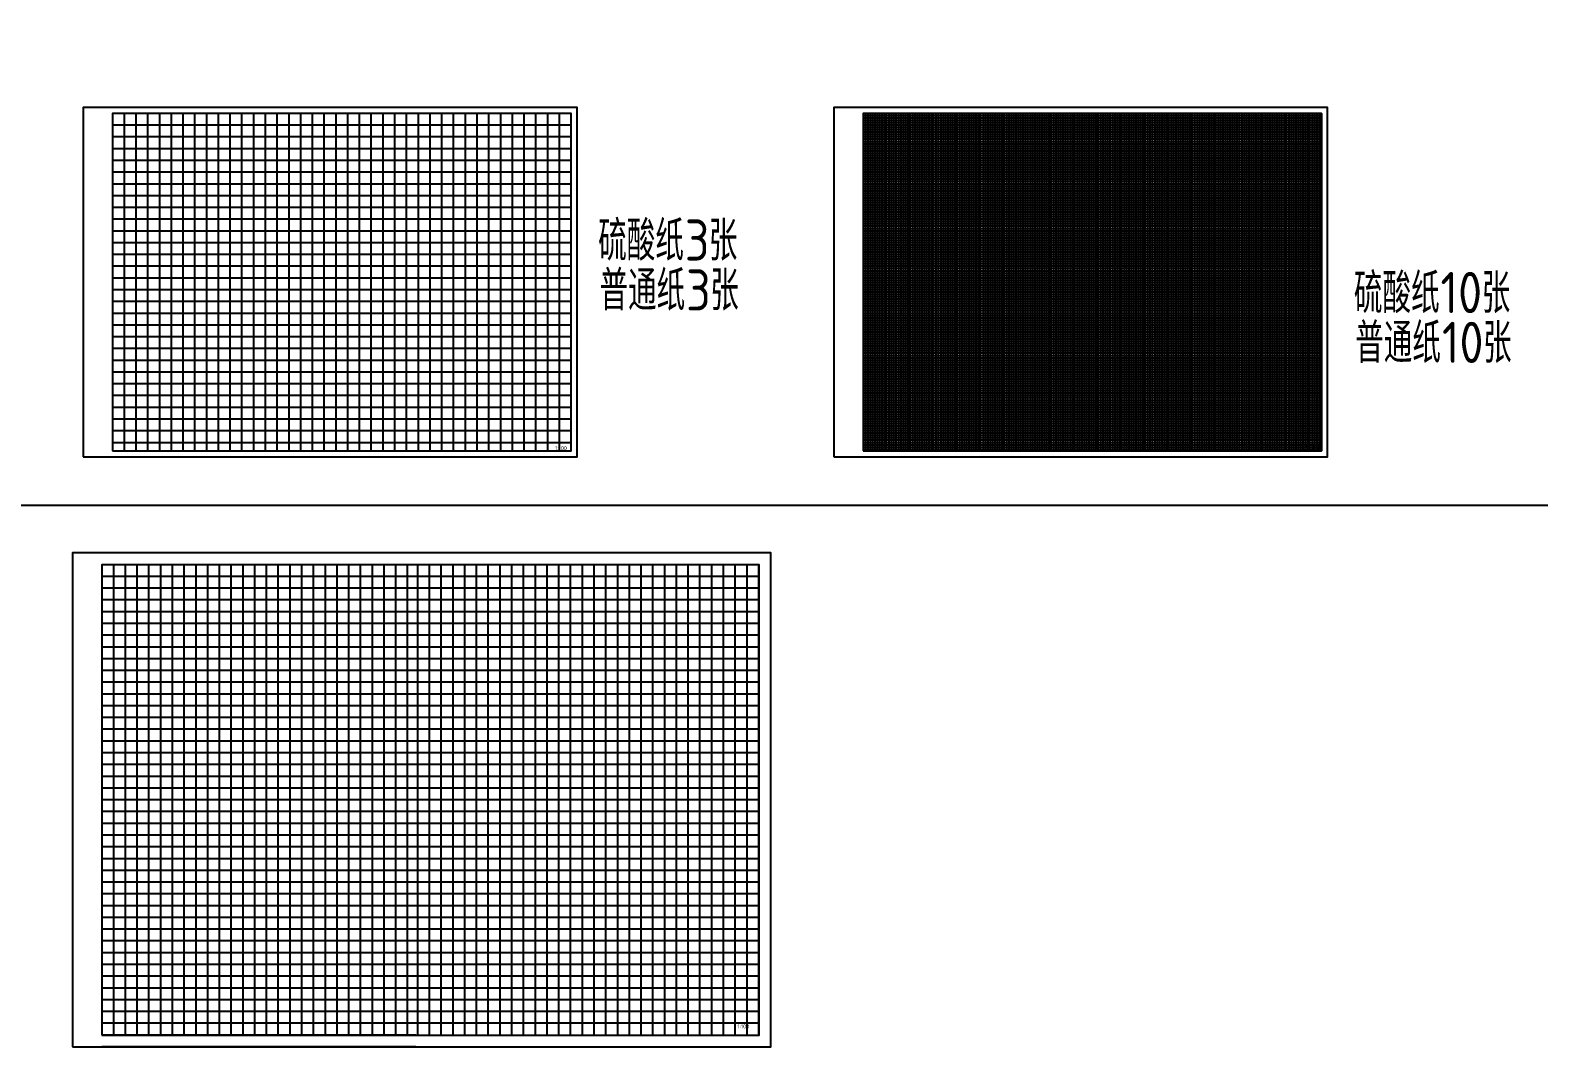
# Model space of a CAD drawing. Header units: millimetres. Extents: x 38046 to 69892, y 8139 to 15731.
# Drawn here: x 42088 to 43372, y 12161 to 13025 of the extents above; entities that cross this region are included whole.
import ezdxf

# ---------------------------------------------------------------- set-up
doc = ezdxf.new("R2010")
doc.units = ezdxf.units.MM
doc.header["$LTSCALE"] = 1000
doc.header["$MEASUREMENT"] = 0
doc.layers.get('0').update_dxf_attribs({"color": 3})
for name, color, linetype in [('PUB_TEXT', 3, 'Continuous'), ('PUB_TITLE', 4, 'Continuous'), ('图层3', 253, 'Continuous')]:
    doc.layers.add(name, color=color, linetype=linetype)
doc.layers.add('图层2', color=7, linetype='Continuous', true_color=0xd6d6d6)
doc.styles.get("Standard").update_dxf_attribs({"font": 'gbenor.shx', "bigfont": 'gbcbig.shx'})

msp = doc.modelspace()

# ---------------------------------------------------------------- linework, layer by layer
for p, q in [((42168.6, 12667.6), (42168.6, 12954.6)), ((42168.6, 12667.6), (42168.6, 12954.6)), ((42178.6, 12667.6), (42178.6, 12954.6)), ((42188.6, 12667.6), (42188.6, 12954.6)), ((42198.6, 12667.6), (42198.6, 12954.6)), ((42208.6, 12667.6), (42208.6, 12954.6)), ((42218.6, 12667.6), (42218.6, 12954.6)), ((42228.6, 12667.6), (42228.6, 12954.6)), ((42238.6, 12667.6), (42238.6, 12954.6)), ((42248.6, 12667.6), (42248.6, 12954.6)), ((42258.6, 12667.6), (42258.6, 12954.6)), ((42268.6, 12667.6), (42268.6, 12954.6)), ((42278.6, 12667.6), (42278.6, 12954.6)), ((42288.6, 12667.6), (42288.6, 12954.6)), ((42288.6, 12667.6), (42288.6, 12954.6)), ((42298.6, 12667.6), (42298.6, 12954.6)), ((42308.6, 12667.6), (42308.6, 12954.6)), ((42318.6, 12667.6), (42318.6, 12954.6)), ((42328.6, 12667.6), (42328.6, 12954.6)), ((42338.6, 12667.6), (42338.6, 12954.6)), ((42348.6, 12667.6), (42348.6, 12954.6)), ((42348.6, 12667.6), (42348.6, 12954.6)), ((42358.6, 12667.6), (42358.6, 12954.6)), ((42368.6, 12667.6), (42368.6, 12954.6)), ((42378.6, 12667.6), (42378.6, 12954.6)), ((42388.6, 12667.6), (42388.6, 12954.6)), ((42398.6, 12667.6), (42398.6, 12954.6)), ((42408.6, 12667.6), (42408.6, 12954.6)), ((42418.6, 12667.6), (42418.6, 12954.6)), ((42428.6, 12667.6), (42428.6, 12954.6)), ((42428.6, 12667.6), (42428.6, 12954.6)), ((42438.6, 12667.6), (42438.6, 12954.6)), ((42448.6, 12667.6), (42448.6, 12954.6)), ((42458.6, 12667.6), (42458.6, 12954.6)), ((42468.6, 12667.6), (42468.6, 12954.6)), ((42478.6, 12667.6), (42478.6, 12954.6)), ((42488.6, 12667.6), (42488.6, 12954.6)), ((42498.6, 12667.6), (42498.6, 12954.6)), ((42508.6, 12667.6), (42508.6, 12954.6)), ((42518.6, 12667.6), (42518.6, 12954.6)), ((42528.6, 12667.6), (42528.6, 12954.6)), ((42538.6, 12667.6), (42538.6, 12954.6)), ((42548.6, 12667.6), (42548.6, 12954.6)), ((42548.6, 12667.6), (42548.6, 12954.6)), ((42548.6, 12944.6), (42158.6, 12944.6)), ((42548.6, 12934.6), (42158.6, 12934.6)), ((42548.6, 12924.6), (42158.6, 12924.6)), ((42548.6, 12914.6), (42158.6, 12914.6)), ((42548.6, 12904.6), (42158.6, 12904.6)), ((42548.6, 12894.6), (42158.6, 12894.6)), ((42548.6, 12894.6), (42158.6, 12894.6)), ((42548.6, 12884.6), (42158.6, 12884.6)), ((42548.6, 12874.6), (42158.6, 12874.6)), ((42548.6, 12864.6), (42158.6, 12864.6)), ((42548.6, 12854.6), (42158.6, 12854.6)), ((42548.6, 12844.6), (42158.6, 12844.6)), ((42548.6, 12834.6), (42158.6, 12834.6)), ((42548.6, 12824.6), (42158.6, 12824.6)), ((42548.6, 12814.6), (42158.6, 12814.6)), ((42548.6, 12804.6), (42158.6, 12804.6)), ((42548.6, 12794.6), (42158.6, 12794.6)), ((42548.6, 12784.6), (42158.6, 12784.6)), ((42548.6, 12774.6), (42158.6, 12774.6)), ((42548.6, 12774.6), (42158.6, 12774.6)), ((42548.6, 12764.6), (42158.6, 12764.6)), ((42548.6, 12764.6), (42158.6, 12764.6)), ((42548.6, 12764.6), (42158.6, 12764.6)), ((42548.6, 12764.6), (42158.6, 12764.6)), ((42548.6, 12754.6), (42158.6, 12754.6)), ((42548.6, 12744.6), (42158.6, 12744.6)), ((42548.6, 12734.6), (42158.6, 12734.6)), ((42548.6, 12724.6), (42158.6, 12724.6)), ((42548.6, 12714.6), (42158.6, 12714.6)), ((42548.6, 12704.6), (42158.6, 12704.6)), ((42548.6, 12694.6), (42158.6, 12694.6)), ((42548.6, 12684.6), (42158.6, 12684.6)), ((42548.6, 12684.6), (42158.6, 12684.6)), ((42548.6, 12674.6), (42158.6, 12674.6)), ((42548.6, 12674.6), (42158.6, 12674.6)), ((42548.6, 12674.6), (42158.6, 12674.6)), ((42159.5, 12170.8), (42159.5, 12570.8)), ((42159.5, 12170.8), (42159.5, 12570.8)), ((42169.5, 12170.8), (42169.5, 12570.8)), ((42179.5, 12170.8), (42179.5, 12570.8)), ((42189.5, 12170.8), (42189.5, 12570.8)), ((42199.5, 12170.8), (42199.5, 12570.8)), ((42209.5, 12170.8), (42209.5, 12570.8)), ((42219.5, 12170.8), (42219.5, 12570.8)), ((42229.5, 12170.8), (42229.5, 12570.8)), ((42239.5, 12170.8), (42239.5, 12570.8)), ((42249.5, 12170.8), (42249.5, 12570.8)), ((42259.5, 12170.8), (42259.5, 12570.8)), ((42269.5, 12170.8), (42269.5, 12570.8)), ((42279.5, 12170.8), (42279.5, 12570.8)), ((42279.5, 12170.8), (42279.5, 12570.8)), ((42289.5, 12170.8), (42289.5, 12570.8)), ((42299.5, 12170.8), (42299.5, 12570.8)), ((42309.5, 12170.8), (42309.5, 12570.8)), ((42319.5, 12170.8), (42319.5, 12570.8)), ((42329.5, 12170.8), (42329.5, 12570.8)), ((42339.5, 12170.8), (42339.5, 12570.8)), ((42339.5, 12170.8), (42339.5, 12570.8)), ((42349.5, 12170.8), (42349.5, 12570.8)), ((42359.5, 12170.8), (42359.5, 12570.8)), ((42369.5, 12170.8), (42369.5, 12570.8)), ((42379.5, 12170.8), (42379.5, 12570.8)), ((42389.5, 12170.8), (42389.5, 12570.8)), ((42399.5, 12170.8), (42399.5, 12570.8)), ((42409.5, 12170.8), (42409.5, 12570.8)), ((42418.1, 12170.8), (42418.1, 12570.8)), ((42418.1, 12170.8), (42418.1, 12570.8)), ((42428.1, 12170.8), (42428.1, 12570.8)), ((42438.1, 12170.8), (42438.1, 12570.8)), ((42448.1, 12170.8), (42448.1, 12570.8)), ((42458.1, 12170.8), (42458.1, 12570.8)), ((42468.1, 12170.8), (42468.1, 12570.8)), ((42478.1, 12170.8), (42478.1, 12570.8)), ((42488.1, 12170.8), (42488.1, 12570.8)), ((42498.1, 12170.8), (42498.1, 12570.8)), ((42508.1, 12170.8), (42508.1, 12570.8)), ((42518.1, 12170.8), (42518.1, 12570.8)), ((42528.1, 12170.8), (42528.1, 12570.8)), ((42538.1, 12170.8), (42538.1, 12570.8)), ((42538.1, 12170.8), (42538.1, 12570.8)), ((42548.1, 12170.8), (42548.1, 12570.8)), ((42558.1, 12170.8), (42558.1, 12570.8)), ((42568.1, 12170.8), (42568.1, 12570.8)), ((42578.1, 12170.8), (42578.1, 12570.8)), ((42588.1, 12170.8), (42588.1, 12570.8)), ((42598.1, 12170.8), (42598.1, 12570.8)), ((42598.1, 12170.8), (42598.1, 12570.8)), ((42608.1, 12170.8), (42608.1, 12570.8)), ((42618.1, 12170.8), (42618.1, 12570.8)), ((42628.1, 12170.8), (42628.1, 12570.8)), ((42638.1, 12170.8), (42638.1, 12570.8)), ((42648.1, 12170.8), (42648.1, 12570.8)), ((42658.1, 12170.8), (42658.1, 12570.8)), ((42668.1, 12170.8), (42668.1, 12570.8)), ((42678.1, 12170.8), (42678.1, 12570.8)), ((42688.1, 12170.8), (42688.1, 12570.8)), ((42698.1, 12170.8), (42698.1, 12570.8)), ((42708.1, 12170.8), (42708.1, 12570.8)), ((42708.5, 12560.8), (42149.5, 12560.8)), ((42708.5, 12550.8), (42149.5, 12550.8)), ((42708.5, 12540.8), (42149.5, 12540.8)), ((42708.5, 12530.8), (42149.5, 12530.8)), ((42708.5, 12520.8), (42149.5, 12520.8)), ((42708.5, 12510.8), (42149.5, 12510.8)), ((42708.5, 12510.8), (42149.5, 12510.8)), ((42708.5, 12500.8), (42149.5, 12500.8)), ((42708.5, 12490.8), (42149.5, 12490.8)), ((42708.5, 12480.8), (42149.5, 12480.8)), ((42708.5, 12470.8), (42149.5, 12470.8)), ((42708.5, 12460.8), (42149.5, 12460.8)), ((42708.5, 12450.8), (42149.5, 12450.8)), ((42708.5, 12440.8), (42149.5, 12440.8)), ((42708.5, 12430.8), (42149.5, 12430.8)), ((42708.5, 12420.8), (42149.5, 12420.8)), ((42708.5, 12410.8), (42149.5, 12410.8)), ((42708.5, 12400.8), (42149.5, 12400.8)), ((42708.5, 12390.8), (42149.5, 12390.8)), ((42708.5, 12390.8), (42149.5, 12390.8)), ((42708.5, 12380.8), (42149.5, 12380.8)), ((42708.5, 12380.8), (42149.5, 12380.8)), ((42708.5, 12380.8), (42149.5, 12380.8)), ((42708.5, 12370.8), (42149.5, 12370.8)), ((42708.5, 12360.8), (42149.5, 12360.8)), ((42708.5, 12350.8), (42149.5, 12350.8)), ((42708.5, 12340.8), (42149.5, 12340.8)), ((42708.5, 12330.8), (42149.5, 12330.8)), ((42708.5, 12320.8), (42149.5, 12320.8)), ((42708.5, 12320.8), (42149.5, 12320.8)), ((42708.5, 12310.8), (42149.5, 12310.8)), ((42708.5, 12300.8), (42149.5, 12300.8)), ((42708.5, 12290.8), (42149.5, 12290.8)), ((42708.5, 12280.8), (42149.5, 12280.8)), ((42708.5, 12270.8), (42149.5, 12270.8)), ((42708.5, 12260.8), (42149.5, 12260.8)), ((42708.5, 12250.8), (42149.5, 12250.8)), ((42708.5, 12240.8), (42149.5, 12240.8)), ((42708.5, 12230.8), (42149.5, 12230.8)), ((42708.5, 12220.8), (42149.5, 12220.8)), ((42708.5, 12210.8), (42149.5, 12210.8)), ((42708.5, 12200.8), (42149.5, 12200.8)), ((42708.5, 12200.8), (42149.5, 12200.8)), ((42708.5, 12190.8), (42149.5, 12190.8)), ((42708.5, 12190.8), (42149.5, 12190.8)), ((42708.5, 12190.8), (42149.5, 12190.8)), ((42708.5, 12180.8), (42149.5, 12180.8)), ((42416.5, 12170.8), (42149.5, 12170.8)), ((42416.5, 12160.8), (42149.5, 12160.8))]:
    msp.add_line(p, q)
for points in [[(43186.8, 12954.6), (42796.8, 12954.6)], [(42816.8, 12667.6), (42816.8, 12954.6)], [(42816.8, 12667.6), (42816.8, 12954.6)], [(42816.8, 12667.6), (42816.8, 12954.6)], [(42816.8, 12667.6), (42816.8, 12954.6)], [(42816.8, 12667.6), (42816.8, 12954.6)], [(42836.8, 12667.6), (42836.8, 12954.6)], [(42836.8, 12667.6), (42836.8, 12954.6)], [(42836.8, 12667.6), (42836.8, 12954.6)], [(42836.8, 12667.6), (42836.8, 12954.6)], [(42836.8, 12667.6), (42836.8, 12954.6)], [(42836.8, 12667.6), (42836.8, 12954.6)], [(42836.8, 12667.6), (42836.8, 12954.6)], [(42836.8, 12667.6), (42836.8, 12954.6)], [(42856.8, 12667.6), (42856.8, 12954.6)], [(42856.8, 12667.6), (42856.8, 12954.6)], [(42856.8, 12667.6), (42856.8, 12954.6)], [(42856.8, 12667.6), (42856.8, 12954.6)], [(42876.8, 12667.6), (42876.8, 12954.6)], [(42876.8, 12667.6), (42876.8, 12954.6)], [(42876.8, 12667.6), (42876.8, 12954.6)], [(42896.8, 12667.6), (42896.8, 12954.6)], [(42896.8, 12667.6), (42896.8, 12954.6)], [(42896.8, 12667.6), (42896.8, 12954.6)], [(42896.8, 12667.6), (42896.8, 12954.6)], [(42896.8, 12667.6), (42896.8, 12954.6)], [(42896.8, 12667.6), (42896.8, 12954.6)], [(42916.8, 12667.6), (42916.8, 12954.6)], [(42916.8, 12667.6), (42916.8, 12954.6)], [(42916.8, 12667.6), (42916.8, 12954.6)], [(42916.8, 12667.6), (42916.8, 12954.6)], [(42928, 12954.6), (42920.5, 12954.6)], [(42936.8, 12667.6), (42936.8, 12954.6)], [(42936.8, 12667.6), (42936.8, 12954.6)], [(42936.8, 12667.6), (42936.8, 12954.6)], [(42936.8, 12667.6), (42936.8, 12954.6)], [(42956.8, 12667.6), (42956.8, 12954.6)], [(42956.8, 12667.6), (42956.8, 12954.6)], [(42956.8, 12667.6), (42956.8, 12954.6)], [(42976.8, 12667.6), (42976.8, 12954.6)], [(42976.8, 12667.6), (42976.8, 12954.6)], [(42976.8, 12667.6), (42976.8, 12954.6)], [(42976.8, 12667.6), (42976.8, 12954.6)], [(42996.8, 12667.6), (42996.8, 12954.6)], [(42996.8, 12667.6), (42996.8, 12954.6)], [(42996.8, 12667.6), (42996.8, 12954.6)], [(43016.8, 12667.6), (43016.8, 12954.6)], [(43016.8, 12667.6), (43016.8, 12954.6)], [(43016.8, 12667.6), (43016.8, 12954.6)], [(43016.8, 12667.6), (43016.8, 12954.6)], [(43016.8, 12667.6), (43016.8, 12954.6)], [(43016.8, 12667.6), (43016.8, 12954.6)], [(43036.8, 12667.6), (43036.8, 12954.6)], [(43036.8, 12667.6), (43036.8, 12954.6)], [(43036.8, 12667.6), (43036.8, 12954.6)], [(43036.8, 12667.6), (43036.8, 12954.6)], [(43056.8, 12667.6), (43056.8, 12954.6)], [(43056.8, 12667.6), (43056.8, 12954.6)], [(43056.8, 12667.6), (43056.8, 12954.6)], [(43056.8, 12667.6), (43056.8, 12954.6)], [(43076.8, 12667.6), (43076.8, 12954.6)], [(43076.8, 12667.6), (43076.8, 12954.6)], [(43076.8, 12667.6), (43076.8, 12954.6)], [(43096.8, 12667.6), (43096.8, 12954.6)], [(43096.8, 12667.6), (43096.8, 12954.6)], [(43096.8, 12667.6), (43096.8, 12954.6)], [(43096.8, 12667.6), (43096.8, 12954.6)], [(43096.8, 12667.6), (43096.8, 12954.6)], [(43096.8, 12667.6), (43096.8, 12954.6)], [(43116.8, 12667.6), (43116.8, 12954.6)], [(43116.8, 12667.6), (43116.8, 12954.6)], [(43116.8, 12667.6), (43116.8, 12954.6)], [(43116.8, 12667.6), (43116.8, 12954.6)], [(43136.8, 12667.6), (43136.8, 12954.6)], [(43136.8, 12667.6), (43136.8, 12954.6)], [(43136.8, 12667.6), (43136.8, 12954.6)], [(43136.8, 12667.6), (43136.8, 12954.6)], [(43156.8, 12667.6), (43156.8, 12954.6)], [(43156.8, 12667.6), (43156.8, 12954.6)], [(43156.8, 12667.6), (43156.8, 12954.6)], [(43176.8, 12667.6), (43176.8, 12954.6)], [(43176.8, 12667.6), (43176.8, 12954.6)], [(43176.8, 12667.6), (43176.8, 12954.6)], [(43176.8, 12667.6), (43176.8, 12954.6)], [(43186.8, 12934.6), (42796.8, 12934.6)], [(43186.8, 12934.6), (42796.8, 12934.6)], [(43186.8, 12934.6), (42796.8, 12934.6)], [(43186.8, 12914.6), (42796.8, 12914.6)], [(43186.8, 12914.6), (42796.8, 12914.6)], [(43186.8, 12914.6), (42796.8, 12914.6)], [(43186.8, 12914.6), (42796.8, 12914.6)], [(43186.8, 12894.6), (42796.8, 12894.6)], [(43186.8, 12894.6), (42796.8, 12894.6)], [(43186.8, 12894.6), (42796.8, 12894.6)], [(43186.8, 12894.6), (42796.8, 12894.6)], [(43186.8, 12874.6), (42796.8, 12874.6)], [(43186.8, 12874.6), (42796.8, 12874.6)], [(43186.8, 12874.6), (42796.8, 12874.6)], [(43186.8, 12874.6), (42796.8, 12874.6)], [(43186.8, 12874.6), (42796.8, 12874.6)], [(43186.8, 12874.6), (42796.8, 12874.6)], [(43186.8, 12854.6), (42796.8, 12854.6)], [(43186.8, 12854.6), (42796.8, 12854.6)], [(43186.8, 12854.6), (42796.8, 12854.6)], [(43186.8, 12834.6), (42796.8, 12834.6)], [(43186.8, 12834.6), (42796.8, 12834.6)], [(43186.8, 12834.6), (42796.8, 12834.6)], [(43186.8, 12834.6), (42796.8, 12834.6)], [(43186.8, 12814.6), (42796.8, 12814.6)], [(43186.8, 12814.6), (42796.8, 12814.6)], [(43186.8, 12814.6), (42796.8, 12814.6)], [(43186.8, 12814.6), (42796.8, 12814.6)], [(43186.8, 12814.6), (42796.8, 12814.6)], [(43186.8, 12814.6), (42796.8, 12814.6)], [(43186.8, 12814.6), (42796.8, 12814.6)], [(43186.8, 12814.6), (42796.8, 12814.6)], [(43186.8, 12794.6), (42796.8, 12794.6)], [(43186.8, 12794.6), (42796.8, 12794.6)], [(43186.8, 12794.6), (42796.8, 12794.6)], [(43186.8, 12794.6), (42796.8, 12794.6)], [(43186.8, 12794.6), (42796.8, 12794.6)], [(43186.8, 12774.6), (42796.8, 12774.6)], [(43186.8, 12774.6), (42796.8, 12774.6)], [(43186.8, 12774.6), (42796.8, 12774.6)], [(43186.8, 12774.6), (42796.8, 12774.6)], [(43186.8, 12774.6), (42796.8, 12774.6)], [(43186.8, 12774.6), (42796.8, 12774.6)], [(43186.8, 12774.6), (42796.8, 12774.6)], [(43186.8, 12774.6), (42796.8, 12774.6)], [(43186.8, 12774.6), (42796.8, 12774.6)], [(43186.8, 12754.6), (42796.8, 12754.6)], [(42928, 12754.6), (42920.5, 12754.6)], [(42928, 12754.6), (42920.5, 12754.6)], [(42928, 12754.6), (42920.5, 12754.6)], [(42928, 12754.6), (42920.5, 12754.6)], [(43186.8, 12734.6), (42796.8, 12734.6)], [(43186.8, 12714.6), (42796.8, 12714.6)], [(43186.8, 12694.6), (42796.8, 12694.6)], [(43186.8, 12694.6), (42796.8, 12694.6)], [(43186.8, 12674.6), (42796.8, 12674.6)], [(43186.8, 12674.6), (42796.8, 12674.6)], [(43186.8, 12674.6), (42796.8, 12674.6)]]:
    msp.add_lwpolyline(points)
at = {"layer": 'PUB_TITLE'}
for points in [[(42133.6, 12662.6), (42553.6, 12662.6), (42553.6, 12959.6), (42133.6, 12959.6)], [(42771.8, 12662.6), (43191.8, 12662.6), (43191.8, 12959.6), (42771.8, 12959.6)], [(42158.6, 12667.6), (42548.6, 12667.6), (42548.6, 12954.6), (42158.6, 12954.6)], [(42796.8, 12667.6), (43186.8, 12667.6), (43186.8, 12954.6), (42796.8, 12954.6)], [(42124.5, 12160.8), (42718.5, 12160.8), (42718.5, 12580.8), (42124.5, 12580.8)], [(42149.5, 12170.8), (42708.5, 12170.8), (42708.5, 12570.8), (42149.5, 12570.8)]]:
    msp.add_lwpolyline(points, close=True, dxfattribs=at)
at = {"layer": '图层2'}
for points in [[(43186.8, 12954.6), (42796.8, 12954.6)], [(42796.8, 12954.6), (42796.8, 12668.6)], [(43186.8, 12952.6), (42796.8, 12952.6)], [(43186.8, 12950.6), (42796.8, 12950.6)], [(43186.8, 12948.6), (42796.8, 12948.6)], [(43186.8, 12946.6), (42796.8, 12946.6)], [(42798.8, 12954.6), (42798.8, 12667.6)], [(42800.8, 12954.6), (42800.8, 12667.6)], [(42802.8, 12954.6), (42802.8, 12667.6)], [(42804.8, 12954.6), (42804.8, 12667.6)], [(42806.8, 12954.6), (42806.8, 12667.6)], [(42808.8, 12954.6), (42808.8, 12667.6)], [(42810.8, 12954.6), (42810.8, 12667.6)], [(42812.8, 12954.6), (42812.8, 12667.6)], [(42814.8, 12954.6), (42814.8, 12667.6)], [(42818.8, 12954.6), (42818.8, 12667.6)], [(42820.8, 12954.6), (42820.8, 12667.6)], [(42822.8, 12954.6), (42822.8, 12667.6)], [(42824.8, 12954.6), (42824.8, 12667.6)], [(42826.8, 12954.6), (42826.8, 12667.6)], [(42828.8, 12954.6), (42828.8, 12667.6)], [(42830.8, 12954.6), (42830.8, 12667.6)], [(42832.8, 12954.6), (42832.8, 12667.6)], [(42834.8, 12954.6), (42834.8, 12667.6)], [(42834.8, 12954.6), (42834.8, 12667.6)], [(42838.8, 12954.6), (42838.8, 12667.6)], [(42840.8, 12954.6), (42840.8, 12667.6)], [(42842.8, 12954.6), (42842.8, 12667.6)], [(42844.8, 12954.6), (42844.8, 12667.6)], [(42846.8, 12954.6), (42846.8, 12667.6)], [(42848.8, 12954.6), (42848.8, 12667.6)], [(42850.8, 12954.6), (42850.8, 12667.6)], [(42852.8, 12954.6), (42852.8, 12667.6)], [(42854.8, 12954.6), (42854.8, 12667.6)], [(42858.8, 12954.6), (42858.8, 12667.6)], [(42858.8, 12954.6), (42858.8, 12667.6)], [(42860.8, 12954.6), (42860.8, 12667.6)], [(42860.8, 12954.6), (42860.8, 12667.6)], [(42862.8, 12954.6), (42862.8, 12667.6)], [(42862.8, 12954.6), (42862.8, 12667.6)], [(42864.8, 12954.6), (42864.8, 12667.6)], [(42864.8, 12954.6), (42864.8, 12667.6)], [(42866.8, 12954.6), (42866.8, 12667.6)], [(42868.8, 12954.6), (42868.8, 12667.6)], [(42870.8, 12954.6), (42870.8, 12667.6)], [(42872.8, 12954.6), (42872.8, 12667.6)], [(42874.8, 12954.6), (42874.8, 12667.6)], [(42878.8, 12954.6), (42878.8, 12667.6)], [(42878.8, 12954.6), (42878.8, 12667.6)], [(42878.8, 12954.6), (42878.8, 12667.6)], [(42880.8, 12954.6), (42880.8, 12667.6)], [(42882.8, 12954.6), (42882.8, 12667.6)], [(42884.8, 12954.6), (42884.8, 12667.6)], [(42886.8, 12954.6), (42886.8, 12667.6)], [(42888.8, 12954.6), (42888.8, 12667.6)], [(42890.8, 12954.6), (42890.8, 12667.6)], [(42892.8, 12954.6), (42892.8, 12667.6)], [(42894.8, 12954.6), (42894.8, 12667.6)], [(42898.8, 12954.6), (42898.8, 12667.6)], [(42900.8, 12954.6), (42900.8, 12667.6)], [(42902.8, 12954.6), (42902.8, 12667.6)], [(42904.8, 12954.6), (42904.8, 12667.6)], [(42906.8, 12954.6), (42906.8, 12667.6)], [(42908.8, 12954.6), (42908.8, 12667.6)], [(42910.8, 12954.6), (42910.8, 12667.6)], [(42912.8, 12954.6), (42912.8, 12667.6)], [(42914.8, 12954.6), (42914.8, 12667.6)], [(42914.8, 12954.6), (42914.8, 12667.6)], [(42918.8, 12954.6), (42918.8, 12667.6)], [(42920.8, 12954.6), (42920.8, 12667.6)], [(42922.8, 12954.6), (42922.8, 12667.6)], [(42924.8, 12954.6), (42924.8, 12667.6)], [(42926.8, 12954.6), (42926.8, 12667.6)], [(42928.8, 12954.6), (42928.8, 12667.6)], [(42930.8, 12954.6), (42930.8, 12667.6)], [(42932.8, 12954.6), (42932.8, 12667.6)], [(42934.8, 12954.6), (42934.8, 12667.6)], [(42938.8, 12954.6), (42938.8, 12667.6)], [(42938.8, 12954.6), (42938.8, 12667.6)], [(42940.8, 12954.6), (42940.8, 12667.6)], [(42940.8, 12954.6), (42940.8, 12667.6)], [(42942.8, 12954.6), (42942.8, 12667.6)], [(42942.8, 12954.6), (42942.8, 12667.6)], [(42944.8, 12954.6), (42944.8, 12667.6)], [(42944.8, 12954.6), (42944.8, 12667.6)], [(42946.8, 12954.6), (42946.8, 12667.6)], [(42948.8, 12954.6), (42948.8, 12667.6)], [(42950.8, 12954.6), (42950.8, 12667.6)], [(42952.8, 12954.6), (42952.8, 12667.6)], [(42954.8, 12954.6), (42954.8, 12667.6)], [(42958.8, 12954.6), (42958.8, 12667.6)], [(42958.8, 12954.6), (42958.8, 12667.6)], [(42960.8, 12954.6), (42960.8, 12667.6)], [(42962.8, 12954.6), (42962.8, 12667.6)], [(42964.8, 12954.6), (42964.8, 12667.6)], [(42966.8, 12954.6), (42966.8, 12667.6)], [(42968.8, 12954.6), (42968.8, 12667.6)], [(42970.8, 12954.6), (42970.8, 12667.6)], [(42972.8, 12954.6), (42972.8, 12667.6)], [(42974.8, 12954.6), (42974.8, 12667.6)], [(42978.8, 12954.6), (42978.8, 12667.6)], [(42978.8, 12954.6), (42978.8, 12667.6)], [(42980.8, 12954.6), (42980.8, 12667.6)], [(42982.8, 12954.6), (42982.8, 12667.6)], [(42984.8, 12954.6), (42984.8, 12667.6)], [(42986.8, 12954.6), (42986.8, 12667.6)], [(42988.8, 12954.6), (42988.8, 12667.6)], [(42990.8, 12954.6), (42990.8, 12667.6)], [(42992.8, 12954.6), (42992.8, 12667.6)], [(42994.8, 12954.6), (42994.8, 12667.6)], [(42998.8, 12954.6), (42998.8, 12667.6)], [(43000.8, 12954.6), (43000.8, 12667.6)], [(43002.8, 12954.6), (43002.8, 12667.6)], [(43004.8, 12954.6), (43004.8, 12667.6)], [(43006.8, 12954.6), (43006.8, 12667.6)], [(43008.8, 12954.6), (43008.8, 12667.6)], [(43010.8, 12954.6), (43010.8, 12667.6)], [(43012.8, 12954.6), (43012.8, 12667.6)], [(43014.8, 12954.6), (43014.8, 12667.6)], [(43018.8, 12954.6), (43018.8, 12667.6)], [(43020.8, 12954.6), (43020.8, 12667.6)], [(43022.8, 12954.6), (43022.8, 12667.6)], [(43024.8, 12954.6), (43024.8, 12667.6)], [(43026.8, 12954.6), (43026.8, 12667.6)], [(43028.8, 12954.6), (43028.8, 12667.6)], [(43030.8, 12954.6), (43030.8, 12667.6)], [(43032.8, 12954.6), (43032.8, 12667.6)], [(43034.8, 12954.6), (43034.8, 12667.6)], [(43034.8, 12954.6), (43034.8, 12667.6)], [(43038.8, 12954.6), (43038.8, 12667.6)], [(43040.8, 12954.6), (43040.8, 12667.6)], [(43042.8, 12954.6), (43042.8, 12667.6)], [(43044.8, 12954.6), (43044.8, 12667.6)], [(43046.8, 12954.6), (43046.8, 12667.6)], [(43048.8, 12954.6), (43048.8, 12667.6)], [(43050.8, 12954.6), (43050.8, 12667.6)], [(43052.8, 12954.6), (43052.8, 12667.6)], [(43054.8, 12954.6), (43054.8, 12667.6)], [(43058.8, 12954.6), (43058.8, 12667.6)], [(43058.8, 12954.6), (43058.8, 12667.6)], [(43060.8, 12954.6), (43060.8, 12667.6)], [(43060.8, 12954.6), (43060.8, 12667.6)], [(43062.8, 12954.6), (43062.8, 12667.6)], [(43062.8, 12954.6), (43062.8, 12667.6)], [(43064.8, 12954.6), (43064.8, 12667.6)], [(43064.8, 12954.6), (43064.8, 12667.6)], [(43066.8, 12954.6), (43066.8, 12667.6)], [(43068.8, 12954.6), (43068.8, 12667.6)], [(43070.8, 12954.6), (43070.8, 12667.6)], [(43072.8, 12954.6), (43072.8, 12667.6)], [(43074.8, 12954.6), (43074.8, 12667.6)], [(43078.8, 12954.6), (43078.8, 12667.6)], [(43078.8, 12954.6), (43078.8, 12667.6)], [(43078.8, 12954.6), (43078.8, 12667.6)], [(43080.8, 12954.6), (43080.8, 12667.6)], [(43082.8, 12954.6), (43082.8, 12667.6)], [(43084.8, 12954.6), (43084.8, 12667.6)], [(43086.8, 12954.6), (43086.8, 12667.6)], [(43088.8, 12954.6), (43088.8, 12667.6)], [(43090.8, 12954.6), (43090.8, 12667.6)], [(43092.8, 12954.6), (43092.8, 12667.6)], [(43094.8, 12954.6), (43094.8, 12667.6)], [(43098.8, 12954.6), (43098.8, 12667.6)], [(43100.8, 12954.6), (43100.8, 12667.6)], [(43102.8, 12954.6), (43102.8, 12667.6)], [(43104.8, 12954.6), (43104.8, 12667.6)], [(43106.8, 12954.6), (43106.8, 12667.6)], [(43108.8, 12954.6), (43108.8, 12667.6)], [(43110.8, 12954.6), (43110.8, 12667.6)], [(43112.8, 12954.6), (43112.8, 12667.6)], [(43114.8, 12954.6), (43114.8, 12667.6)], [(43114.8, 12954.6), (43114.8, 12667.6)], [(43118.8, 12954.6), (43118.8, 12667.6)], [(43120.8, 12954.6), (43120.8, 12667.6)], [(43122.8, 12954.6), (43122.8, 12667.6)], [(43124.8, 12954.6), (43124.8, 12667.6)], [(43126.8, 12954.6), (43126.8, 12667.6)], [(43128.8, 12954.6), (43128.8, 12667.6)], [(43130.8, 12954.6), (43130.8, 12667.6)], [(43132.8, 12954.6), (43132.8, 12667.6)], [(43134.8, 12954.6), (43134.8, 12667.6)], [(43138.8, 12954.6), (43138.8, 12667.6)], [(43138.8, 12954.6), (43138.8, 12667.6)], [(43140.8, 12954.6), (43140.8, 12667.6)], [(43140.8, 12954.6), (43140.8, 12667.6)], [(43142.8, 12954.6), (43142.8, 12667.6)], [(43142.8, 12954.6), (43142.8, 12667.6)], [(43144.8, 12954.6), (43144.8, 12667.6)], [(43144.8, 12954.6), (43144.8, 12667.6)], [(43146.8, 12954.6), (43146.8, 12667.6)], [(43148.8, 12954.6), (43148.8, 12667.6)], [(43150.8, 12954.6), (43150.8, 12667.6)], [(43152.8, 12954.6), (43152.8, 12667.6)], [(43154.8, 12954.6), (43154.8, 12667.6)], [(43158.8, 12954.6), (43158.8, 12667.6)], [(43158.8, 12954.6), (43158.8, 12667.6)], [(43160.8, 12954.6), (43160.8, 12667.6)], [(43162.8, 12954.6), (43162.8, 12667.6)], [(43164.8, 12954.6), (43164.8, 12667.6)], [(43166.8, 12954.6), (43166.8, 12667.6)], [(43168.8, 12954.6), (43168.8, 12667.6)], [(43170.8, 12954.6), (43170.8, 12667.6)], [(43172.8, 12954.6), (43172.8, 12667.6)], [(43174.8, 12954.6), (43174.8, 12667.6)], [(43178.8, 12954.6), (43178.8, 12667.6)], [(43178.8, 12954.6), (43178.8, 12667.6)], [(43180.8, 12954.6), (43180.8, 12667.6)], [(43182.8, 12954.6), (43182.8, 12667.6)], [(43184.8, 12954.6), (43184.8, 12667.6)], [(43186.8, 12954.6), (43186.8, 12667.6)], [(43186.8, 12944.6), (42796.8, 12944.6)], [(43186.8, 12942.6), (42796.8, 12942.6)], [(43186.8, 12940.6), (42796.8, 12940.6)], [(43186.8, 12938.6), (42796.8, 12938.6)], [(43186.8, 12936.6), (42796.8, 12936.6)], [(43186.8, 12932.6), (42796.8, 12932.6)], [(43186.8, 12930.6), (42796.8, 12930.6)], [(43186.8, 12928.6), (42796.8, 12928.6)], [(43186.8, 12926.6), (42796.8, 12926.6)], [(43186.8, 12924.6), (42796.8, 12924.6)], [(43186.8, 12922.6), (42796.8, 12922.6)], [(43186.8, 12920.6), (42796.8, 12920.6)], [(43186.8, 12918.6), (42796.8, 12918.6)], [(43186.8, 12916.6), (42796.8, 12916.6)], [(43186.8, 12916.6), (42796.8, 12916.6)], [(43186.8, 12912.6), (42796.8, 12912.6)], [(43186.8, 12910.6), (42796.8, 12910.6)], [(43186.8, 12908.6), (42796.8, 12908.6)], [(43186.8, 12906.6), (42796.8, 12906.6)], [(43186.8, 12904.6), (42796.8, 12904.6)], [(43186.8, 12902.6), (42796.8, 12902.6)], [(43186.8, 12900.6), (42796.8, 12900.6)], [(43186.8, 12898.6), (42796.8, 12898.6)], [(43186.8, 12896.6), (42796.8, 12896.6)], [(43186.8, 12892.6), (42796.8, 12892.6)], [(43186.8, 12892.6), (42796.8, 12892.6)], [(43186.8, 12890.6), (42796.8, 12890.6)], [(43186.8, 12890.6), (42796.8, 12890.6)], [(43186.8, 12888.6), (42796.8, 12888.6)], [(43186.8, 12888.6), (42796.8, 12888.6)], [(43186.8, 12886.6), (42796.8, 12886.6)], [(43186.8, 12886.6), (42796.8, 12886.6)], [(43186.8, 12884.6), (42796.8, 12884.6)], [(43186.8, 12882.6), (42796.8, 12882.6)], [(43186.8, 12880.6), (42796.8, 12880.6)], [(43186.8, 12878.6), (42796.8, 12878.6)], [(43186.8, 12876.6), (42796.8, 12876.6)], [(43186.8, 12872.6), (42796.8, 12872.6)], [(43186.8, 12872.6), (42796.8, 12872.6)], [(43186.8, 12872.6), (42796.8, 12872.6)], [(43186.8, 12870.6), (42796.8, 12870.6)], [(43186.8, 12868.6), (42796.8, 12868.6)], [(43186.8, 12866.6), (42796.8, 12866.6)], [(43186.8, 12864.6), (42796.8, 12864.6)], [(43186.8, 12862.6), (42796.8, 12862.6)], [(43186.8, 12860.6), (42796.8, 12860.6)], [(43186.8, 12858.6), (42796.8, 12858.6)], [(43186.8, 12856.6), (42796.8, 12856.6)], [(43186.8, 12852.6), (42796.8, 12852.6)], [(43186.8, 12850.6), (42796.8, 12850.6)], [(43186.8, 12848.6), (42796.8, 12848.6)], [(43186.8, 12846.6), (42796.8, 12846.6)], [(43186.8, 12844.6), (42796.8, 12844.6)], [(43186.8, 12842.6), (42796.8, 12842.6)], [(43186.8, 12840.6), (42796.8, 12840.6)], [(43186.8, 12838.6), (42796.8, 12838.6)], [(43186.8, 12836.6), (42796.8, 12836.6)], [(43186.8, 12836.6), (42796.8, 12836.6)], [(43186.8, 12832.6), (42796.8, 12832.6)], [(43186.8, 12830.6), (42796.8, 12830.6)], [(43186.8, 12828.6), (42796.8, 12828.6)], [(43186.8, 12826.6), (42796.8, 12826.6)], [(43186.8, 12824.6), (42796.8, 12824.6)], [(43186.8, 12822.6), (42796.8, 12822.6)], [(43186.8, 12820.6), (42796.8, 12820.6)], [(43186.8, 12818.6), (42796.8, 12818.6)], [(43186.8, 12816.6), (42796.8, 12816.6)], [(43186.8, 12812.6), (42796.8, 12812.6)], [(43186.8, 12812.6), (42796.8, 12812.6)], [(43186.8, 12810.6), (42796.8, 12810.6)], [(43186.8, 12810.6), (42796.8, 12810.6)], [(43186.8, 12808.6), (42796.8, 12808.6)], [(43186.8, 12808.6), (42796.8, 12808.6)], [(43186.8, 12806.6), (42796.8, 12806.6)], [(43186.8, 12806.6), (42796.8, 12806.6)], [(43186.8, 12804.6), (42796.8, 12804.6)], [(43186.8, 12802.6), (42796.8, 12802.6)], [(43186.8, 12800.6), (42796.8, 12800.6)], [(43186.8, 12798.6), (42796.8, 12798.6)], [(43186.8, 12796.6), (42796.8, 12796.6)], [(43186.8, 12792.6), (42796.8, 12792.6)], [(43186.8, 12792.6), (42796.8, 12792.6)], [(43186.8, 12790.6), (42796.8, 12790.6)], [(43186.8, 12788.6), (42796.8, 12788.6)], [(43186.8, 12786.6), (42796.8, 12786.6)], [(43186.8, 12784.6), (42796.8, 12784.6)], [(43186.8, 12782.6), (42796.8, 12782.6)], [(43186.8, 12780.6), (42796.8, 12780.6)], [(43186.8, 12778.6), (42796.8, 12778.6)], [(43186.8, 12776.6), (42796.8, 12776.6)], [(43186.8, 12772.6), (42796.8, 12772.6)], [(43186.8, 12772.6), (42796.8, 12772.6)], [(43186.8, 12770.6), (42796.8, 12770.6)], [(43186.8, 12768.6), (42796.8, 12768.6)], [(43186.8, 12766.6), (42796.8, 12766.6)], [(43186.8, 12764.6), (42796.8, 12764.6)], [(43186.8, 12762.6), (42796.8, 12762.6)], [(43186.8, 12760.6), (42796.8, 12760.6)], [(43186.8, 12758.6), (42796.8, 12758.6)], [(43186.8, 12756.6), (42796.8, 12756.6)], [(43186.8, 12752.6), (42796.8, 12752.6)], [(43186.8, 12750.6), (42796.8, 12750.6)], [(43186.8, 12748.6), (42796.8, 12748.6)], [(43186.8, 12746.6), (42796.8, 12746.6)], [(43186.8, 12744.6), (42796.8, 12744.6)], [(43186.8, 12742.6), (42796.8, 12742.6)], [(43186.8, 12740.6), (42796.8, 12740.6)], [(43186.8, 12738.6), (42796.8, 12738.6)], [(43186.8, 12736.6), (42796.8, 12736.6)], [(43186.8, 12732.6), (42796.8, 12732.6)], [(43186.8, 12730.6), (42796.8, 12730.6)], [(43186.8, 12728.6), (42796.8, 12728.6)], [(43186.8, 12726.6), (42796.8, 12726.6)], [(43186.8, 12724.6), (42796.8, 12724.6)], [(43186.8, 12722.6), (42796.8, 12722.6)], [(43186.8, 12720.6), (42796.8, 12720.6)], [(43186.8, 12718.6), (42796.8, 12718.6)], [(43186.8, 12716.6), (42796.8, 12716.6)], [(43186.8, 12712.6), (42796.8, 12712.6)], [(43186.8, 12710.6), (42796.8, 12710.6)], [(43186.8, 12708.6), (42796.8, 12708.6)], [(43186.8, 12706.6), (42796.8, 12706.6)], [(43186.8, 12704.6), (42796.8, 12704.6)], [(43186.8, 12702.6), (42796.8, 12702.6)], [(43186.8, 12700.6), (42796.8, 12700.6)], [(43186.8, 12698.6), (42796.8, 12698.6)], [(43186.8, 12696.6), (42796.8, 12696.6)], [(43186.8, 12692.6), (42796.8, 12692.6)], [(43186.8, 12690.6), (42796.8, 12690.6)], [(43186.8, 12688.6), (42796.8, 12688.6)], [(43186.8, 12686.6), (42796.8, 12686.6)], [(43186.8, 12684.6), (42796.8, 12684.6)], [(43186.8, 12682.6), (42796.8, 12682.6)], [(43186.8, 12680.6), (42796.8, 12680.6)], [(43186.8, 12678.6), (42796.8, 12678.6)], [(43186.8, 12676.6), (42796.8, 12676.6)], [(43186.8, 12676.6), (42796.8, 12676.6)], [(43186.8, 12672.6), (42796.8, 12672.6)], [(43186.8, 12670.6), (42796.8, 12670.6)], [(43186.8, 12668.6), (42796.8, 12668.6)]]:
    msp.add_lwpolyline(points, dxfattribs=at)
at = {"layer": '图层3', "color": 1}
msp.add_lwpolyline([(38045.9, 13396.9), (46413, 13396.9), (46413, 12621.3), (38045.9, 12621.3)], close=True, dxfattribs=at)

# ---------------------------------------------------------------- texts
at = {"layer": 'PUB_TEXT'}
for s, height, p in [('硫酸纸', 33.76, (42571.5, 12829.4)), ('3', 35, (42645.2, 12829.4)), ('张', 33.8, (42665.6, 12829.4)), ('普通纸', 33.76, (42572.6, 12787)), ('3', 35, (42646.3, 12787)), ('张', 33.8, (42666.8, 12787)), ('硫酸纸', 33.76, (43214.2, 12784.8)), ('10', 35, (43287.9, 12784.8)), ('张', 33.8, (43322.9, 12784.8)), ('普通纸', 33.76, (43215.3, 12742.4)), ('10', 35, (43289.1, 12742.4)), ('张', 33.8, (43324.1, 12742.4)), ('1:100', 3.5, (42534.9, 12668.2)), ('1:500', 3.5, (43173.5, 12668.8)), ('1:100', 3.5, (42689.8, 12176.4))]:
    msp.add_text(s, height=height, dxfattribs=at).set_placement(p)

doc.saveas('drawing.dxf')
